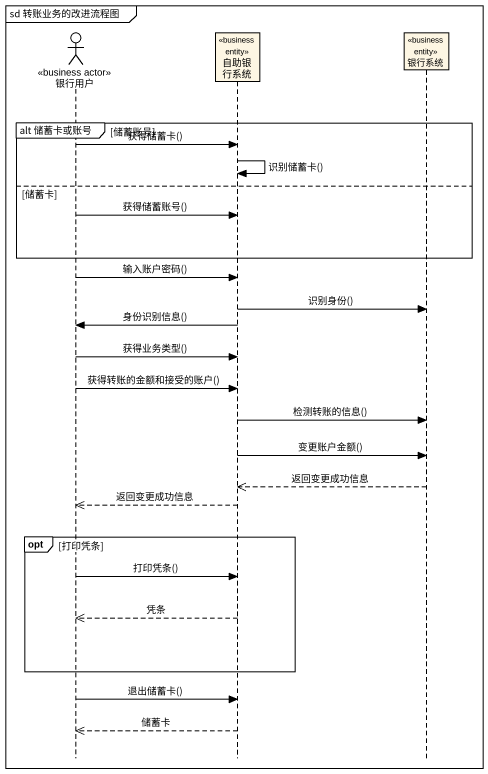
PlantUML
@startuml
mainframe sd 转账业务的改进流程图
hide footbox
actor 银行用户 <<business actor>>
participant 自助银行系统 <<business entity>>
participant 银行系统 <<business entity>>

group alt 储蓄卡或账号 [储蓄账号]
  银行用户 -> 自助银行系统 : 获得储蓄卡()
  自助银行系统 -> 自助银行系统 : 识别储蓄卡()
else 储蓄卡
  银行用户 -> 自助银行系统 : 获得储蓄账号()
end
银行用户 -> 自助银行系统 : 输入账户密码()
自助银行系统 -> 银行系统 : 识别身份()
自助银行系统 -> 银行用户 : 身份识别信息()
银行用户 -> 自助银行系统 : 获得业务类型()
银行用户 -> 自助银行系统 : 获得转账的金额和接受的账户()
自助银行系统 -> 银行系统 : 检测转账的信息()
自助银行系统 -> 银行系统 : 变更账户金额()
银行系统 -->> 自助银行系统 : 返回变更成功信息
自助银行系统 -->> 银行用户 : 返回变更成功信息
opt 打印凭条
  银行用户 -> 自助银行系统 : 打印凭条()
  自助银行系统 -->> 银行用户 : 凭条
end
银行用户 -> 自助银行系统 : 退出储蓄卡()
自助银行系统 -->> 银行用户 : 储蓄卡
@enduml
